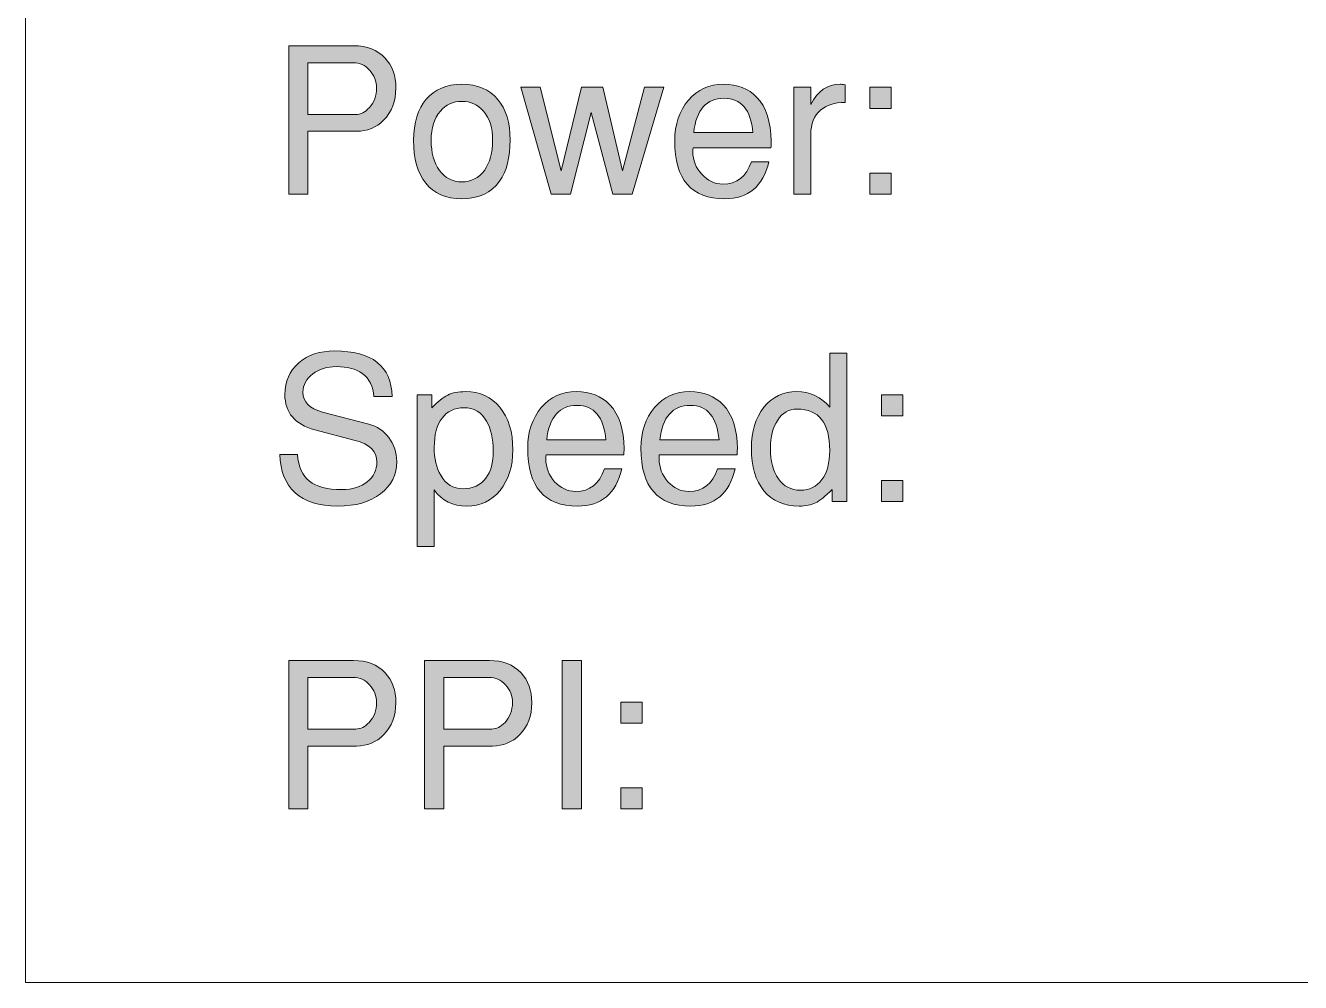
# Model space of a CAD drawing. Header units: inches. Extents: x 0.97 to 4.81, y -5.05 to -0.68.
# Drawn here: x 0.969 to 2.013, y -2.791 to -2.008 of the extents above; entities that cross this region are included whole.
import ezdxf

# ---------------------------------------------------------------- set-up
doc = ezdxf.new("R2010")
doc.units = ezdxf.units.IN
doc.header["$MEASUREMENT"] = 0
doc.layers.add('Layer 1', color=7, linetype='Continuous')

# ---------------------------------------------------------------- blocks, each defined once
blk = doc.blocks.new('block 3')
at = {"layer": 'Layer 1', "color": 7, "lineweight": 5, "true_color": 0xffffff}
blk.add_lwpolyline([(3.5495, -0.6803), (0.9695, -0.6803), (0.9695, -2.7914), (3.5495, -2.7914)], dxfattribs=at)
blk = doc.blocks.new('block 2')
at = {"layer": 'Layer 1'}
blk.add_blockref('block 3', (0, 0), dxfattribs=at)
blk = doc.blocks.new('block 19')
at = {"layer": 'Layer 1', "true_color": 0xed1f24}
h = blk.add_hatch(color=240, dxfattribs=at)
h.dxf.hatch_style = 2
edge = h.paths.add_edge_path()
edge.add_spline(control_points=[(1.2725, -2.0591), (1.2725, -2.07), (1.2692, -2.0788), (1.2625, -2.0855), (1.2565, -2.0916), (1.2491, -2.0946), (1.2404, -2.0946), (1.2404, -2.0946), (1.2005, -2.0946), (1.2005, -2.0946), (1.2005, -2.0946), (1.2005, -2.1461), (1.2005, -2.1461), (1.2005, -2.1461), (1.1849, -2.1461), (1.1849, -2.1461), (1.1849, -2.1461), (1.1849, -2.0246), (1.1849, -2.0246), (1.1849, -2.0246), (1.2379, -2.0246), (1.2379, -2.0246), (1.2488, -2.0246), (1.2574, -2.028), (1.2637, -2.0346), (1.2696, -2.041), (1.2725, -2.0491), (1.2725, -2.0591)], knot_values=[0, 0, 0, 0, 1, 1, 1, 2, 2, 2, 3, 3, 3, 4, 4, 4, 5, 5, 5, 6, 6, 6, 7, 7, 7, 8, 8, 8, 9, 9, 9, 9], degree=3, periodic=1)
edge = h.paths.add_edge_path()
edge.add_spline(control_points=[(1.2567, -2.0591), (1.2567, -2.0536), (1.2548, -2.0487), (1.251, -2.0446), (1.2473, -2.0405), (1.2428, -2.0385), (1.2377, -2.0385), (1.2377, -2.0385), (1.2005, -2.0385), (1.2005, -2.0385), (1.2005, -2.0385), (1.2005, -2.0808), (1.2005, -2.0808), (1.2005, -2.0808), (1.2397, -2.0808), (1.2397, -2.0808), (1.2436, -2.0808), (1.2473, -2.079), (1.2507, -2.0753), (1.2547, -2.071), (1.2567, -2.0656), (1.2567, -2.0591)], knot_values=[0, 0, 0, 0, 1, 1, 1, 2, 2, 2, 3, 3, 3, 4, 4, 4, 5, 5, 5, 6, 6, 6, 7, 7, 7, 7], degree=3, periodic=1)
h = blk.add_hatch(color=240, dxfattribs=at)
h.dxf.hatch_style = 2
edge = h.paths.add_edge_path()
edge.add_spline(control_points=[(1.366, -2.1018), (1.366, -2.116), (1.3631, -2.1272), (1.3574, -2.1355), (1.3506, -2.145), (1.3403, -2.1498), (1.3265, -2.1498), (1.3135, -2.1498), (1.3036, -2.1455), (1.2969, -2.137), (1.2903, -2.1287), (1.287, -2.117), (1.287, -2.1018), (1.287, -2.0876), (1.2905, -2.0764), (1.2973, -2.0683), (1.3041, -2.0602), (1.3139, -2.0561), (1.3265, -2.0561), (1.3392, -2.0561), (1.349, -2.0602), (1.3558, -2.0683), (1.3626, -2.0764), (1.366, -2.0876), (1.366, -2.1018)], knot_values=[0, 0, 0, 0, 1, 1, 1, 2, 2, 2, 3, 3, 3, 4, 4, 4, 5, 5, 5, 6, 6, 6, 7, 7, 7, 8, 8, 8, 8], degree=3, periodic=1)
edge = h.paths.add_edge_path()
edge.add_spline(control_points=[(1.3517, -2.1018), (1.3517, -2.0919), (1.3492, -2.084), (1.3442, -2.0781), (1.3396, -2.0728), (1.3338, -2.0701), (1.3265, -2.0701), (1.3193, -2.0701), (1.3134, -2.0728), (1.3089, -2.0781), (1.3039, -2.084), (1.3014, -2.0919), (1.3014, -2.1018), (1.3014, -2.1121), (1.3036, -2.1204), (1.3082, -2.1266), (1.3128, -2.1328), (1.3189, -2.136), (1.3265, -2.136), (1.3342, -2.136), (1.3403, -2.1328), (1.3449, -2.1266), (1.3494, -2.1204), (1.3517, -2.1121), (1.3517, -2.1018)], knot_values=[0, 0, 0, 0, 1, 1, 1, 2, 2, 2, 3, 3, 3, 4, 4, 4, 5, 5, 5, 6, 6, 6, 7, 7, 7, 8, 8, 8, 8], degree=3, periodic=1)
h = blk.add_hatch(color=240, dxfattribs=at)
h.dxf.hatch_style = 2
h.paths.add_polyline_path([(1.4917, -2.0586), (1.4659, -2.1461), (1.4501, -2.1461), (1.4323, -2.0792), (1.4155, -2.1461), (1.3997, -2.1461), (1.3747, -2.0586), (1.3905, -2.0586), (1.4077, -2.1269), (1.4245, -2.0586), (1.4419, -2.0586), (1.458, -2.127), (1.476, -2.0586)])
h = blk.add_hatch(color=240, dxfattribs=at)
h.dxf.hatch_style = 2
edge = h.paths.add_edge_path()
edge.add_spline(control_points=[(1.5795, -2.1028), (1.5795, -2.1049), (1.5795, -2.1066), (1.5794, -2.108), (1.5794, -2.108), (1.5157, -2.108), (1.5157, -2.108), (1.5156, -2.1087), (1.5155, -2.1098), (1.5155, -2.1113), (1.5155, -2.1183), (1.5179, -2.1245), (1.5228, -2.1298), (1.5276, -2.1351), (1.5333, -2.1378), (1.54, -2.1378), (1.5515, -2.1378), (1.5593, -2.1317), (1.5634, -2.1195), (1.5634, -2.1195), (1.5777, -2.1195), (1.5777, -2.1195), (1.573, -2.1397), (1.561, -2.1498), (1.5415, -2.1498), (1.5143, -2.1498), (1.5007, -2.134), (1.5007, -2.1025), (1.5007, -2.0889), (1.5044, -2.0778), (1.5119, -2.0691), (1.5193, -2.0605), (1.5289, -2.0561), (1.5405, -2.0561), (1.552, -2.0561), (1.5611, -2.0597), (1.5679, -2.0668), (1.5755, -2.0749), (1.5794, -2.0869), (1.5795, -2.1028)], knot_values=[0, 0, 0, 0, 1, 1, 1, 2, 2, 2, 3, 3, 3, 4, 4, 4, 5, 5, 5, 6, 6, 6, 7, 7, 7, 8, 8, 8, 9, 9, 9, 10, 10, 10, 11, 11, 11, 12, 12, 12, 13, 13, 13, 13], degree=3, periodic=1)
edge = h.paths.add_edge_path()
edge.add_spline(control_points=[(1.5647, -2.0956), (1.5629, -2.0769), (1.5551, -2.0675), (1.5411, -2.0675), (1.5266, -2.0675), (1.5183, -2.0769), (1.5162, -2.0956), (1.5162, -2.0956), (1.5647, -2.0956), (1.5647, -2.0956)], knot_values=[0, 0, 0, 0, 1, 1, 1, 2, 2, 2, 3, 3, 3, 3], degree=3, periodic=1)
h = blk.add_hatch(color=240, dxfattribs=at)
h.dxf.hatch_style = 2
edge = h.paths.add_edge_path()
edge.add_spline(control_points=[(1.64, -2.071), (1.6315, -2.071), (1.6248, -2.0731), (1.6199, -2.0773), (1.6146, -2.082), (1.612, -2.0886), (1.612, -2.0971), (1.612, -2.0971), (1.612, -2.1461), (1.612, -2.1461), (1.612, -2.1461), (1.598, -2.1461), (1.598, -2.1461), (1.598, -2.1461), (1.598, -2.0586), (1.598, -2.0586), (1.598, -2.0586), (1.612, -2.0586), (1.612, -2.0586), (1.612, -2.0586), (1.612, -2.0726), (1.612, -2.0726), (1.6176, -2.0616), (1.6256, -2.0561), (1.636, -2.0561), (1.6369, -2.0561), (1.6383, -2.0562), (1.64, -2.0565), (1.64, -2.0565), (1.64, -2.071), (1.64, -2.071)], knot_values=[0, 0, 0, 0, 1, 1, 1, 2, 2, 2, 3, 3, 3, 4, 4, 4, 5, 5, 5, 6, 6, 6, 7, 7, 7, 8, 8, 8, 9, 9, 9, 10, 10, 10, 10], degree=3, periodic=1)
h = blk.add_hatch(color=240, dxfattribs=at)
h.dxf.hatch_style = 2
h.paths.add_polyline_path([(1.6777, -2.076), (1.6604, -2.076), (1.6604, -2.0586), (1.6777, -2.0586)])
h.paths.add_polyline_path([(1.6777, -2.1461), (1.6604, -2.1461), (1.6604, -2.1288), (1.6777, -2.1288)])
at = {"layer": 'Layer 1', "lineweight": 0}
for points in [[(1.4917, -2.0586), (1.4659, -2.1461), (1.4501, -2.1461), (1.4323, -2.0792), (1.4155, -2.1461), (1.3997, -2.1461), (1.3747, -2.0586), (1.3905, -2.0586), (1.4077, -2.1269), (1.4245, -2.0586), (1.4419, -2.0586), (1.458, -2.127), (1.476, -2.0586), (1.4917, -2.0586)], [(1.6777, -2.076), (1.6604, -2.076), (1.6604, -2.0586), (1.6777, -2.0586), (1.6777, -2.076)], [(1.6777, -2.1461), (1.6604, -2.1461), (1.6604, -2.1288), (1.6777, -2.1288), (1.6777, -2.1461)]]:
    blk.add_lwpolyline(points, dxfattribs=at)
for points, knots in [([(1.2725, -2.0591), (1.2725, -2.07), (1.2692, -2.0788), (1.2625, -2.0855), (1.2565, -2.0916), (1.2491, -2.0946), (1.2404, -2.0946), (1.2404, -2.0946), (1.2005, -2.0946), (1.2005, -2.0946), (1.2005, -2.0946), (1.2005, -2.1461), (1.2005, -2.1461), (1.2005, -2.1461), (1.1849, -2.1461), (1.1849, -2.1461), (1.1849, -2.1461), (1.1849, -2.0246), (1.1849, -2.0246), (1.1849, -2.0246), (1.2379, -2.0246), (1.2379, -2.0246), (1.2488, -2.0246), (1.2574, -2.028), (1.2637, -2.0346), (1.2696, -2.041), (1.2725, -2.0491), (1.2725, -2.0591)], [0, 0, 0, 0, 1, 1, 1, 2, 2, 2, 3, 3, 3, 4, 4, 4, 5, 5, 5, 6, 6, 6, 7, 7, 7, 8, 8, 8, 9, 9, 9, 9]), ([(1.2567, -2.0591), (1.2567, -2.0536), (1.2548, -2.0487), (1.251, -2.0446), (1.2473, -2.0405), (1.2428, -2.0385), (1.2377, -2.0385), (1.2377, -2.0385), (1.2005, -2.0385), (1.2005, -2.0385), (1.2005, -2.0385), (1.2005, -2.0808), (1.2005, -2.0808), (1.2005, -2.0808), (1.2397, -2.0808), (1.2397, -2.0808), (1.2436, -2.0808), (1.2473, -2.079), (1.2507, -2.0753), (1.2547, -2.071), (1.2567, -2.0656), (1.2567, -2.0591)], [0, 0, 0, 0, 1, 1, 1, 2, 2, 2, 3, 3, 3, 4, 4, 4, 5, 5, 5, 6, 6, 6, 7, 7, 7, 7]), ([(1.366, -2.1018), (1.366, -2.116), (1.3631, -2.1272), (1.3574, -2.1355), (1.3506, -2.145), (1.3403, -2.1498), (1.3265, -2.1498), (1.3135, -2.1498), (1.3036, -2.1455), (1.2969, -2.137), (1.2903, -2.1287), (1.287, -2.117), (1.287, -2.1018), (1.287, -2.0876), (1.2905, -2.0764), (1.2973, -2.0683), (1.3041, -2.0602), (1.3139, -2.0561), (1.3265, -2.0561), (1.3392, -2.0561), (1.349, -2.0602), (1.3558, -2.0683), (1.3626, -2.0764), (1.366, -2.0876), (1.366, -2.1018)], [0, 0, 0, 0, 1, 1, 1, 2, 2, 2, 3, 3, 3, 4, 4, 4, 5, 5, 5, 6, 6, 6, 7, 7, 7, 8, 8, 8, 8]), ([(1.5795, -2.1028), (1.5795, -2.1049), (1.5795, -2.1066), (1.5794, -2.108), (1.5794, -2.108), (1.5157, -2.108), (1.5157, -2.108), (1.5156, -2.1087), (1.5155, -2.1098), (1.5155, -2.1113), (1.5155, -2.1183), (1.5179, -2.1245), (1.5228, -2.1298), (1.5276, -2.1351), (1.5333, -2.1378), (1.54, -2.1378), (1.5515, -2.1378), (1.5593, -2.1317), (1.5634, -2.1195), (1.5634, -2.1195), (1.5777, -2.1195), (1.5777, -2.1195), (1.573, -2.1397), (1.561, -2.1498), (1.5415, -2.1498), (1.5143, -2.1498), (1.5007, -2.134), (1.5007, -2.1025), (1.5007, -2.0889), (1.5044, -2.0778), (1.5119, -2.0691), (1.5193, -2.0605), (1.5289, -2.0561), (1.5405, -2.0561), (1.552, -2.0561), (1.5611, -2.0597), (1.5679, -2.0668), (1.5755, -2.0749), (1.5794, -2.0869), (1.5795, -2.1028)], [0, 0, 0, 0, 1, 1, 1, 2, 2, 2, 3, 3, 3, 4, 4, 4, 5, 5, 5, 6, 6, 6, 7, 7, 7, 8, 8, 8, 9, 9, 9, 10, 10, 10, 11, 11, 11, 12, 12, 12, 13, 13, 13, 13]), ([(1.64, -2.071), (1.6315, -2.071), (1.6248, -2.0731), (1.6199, -2.0773), (1.6146, -2.082), (1.612, -2.0886), (1.612, -2.0971), (1.612, -2.0971), (1.612, -2.1461), (1.612, -2.1461), (1.612, -2.1461), (1.598, -2.1461), (1.598, -2.1461), (1.598, -2.1461), (1.598, -2.0586), (1.598, -2.0586), (1.598, -2.0586), (1.612, -2.0586), (1.612, -2.0586), (1.612, -2.0586), (1.612, -2.0726), (1.612, -2.0726), (1.6176, -2.0616), (1.6256, -2.0561), (1.636, -2.0561), (1.6369, -2.0561), (1.6383, -2.0562), (1.64, -2.0565), (1.64, -2.0565), (1.64, -2.071), (1.64, -2.071)], [0, 0, 0, 0, 1, 1, 1, 2, 2, 2, 3, 3, 3, 4, 4, 4, 5, 5, 5, 6, 6, 6, 7, 7, 7, 8, 8, 8, 9, 9, 9, 10, 10, 10, 10]), ([(1.3517, -2.1018), (1.3517, -2.0919), (1.3492, -2.084), (1.3442, -2.0781), (1.3396, -2.0728), (1.3338, -2.0701), (1.3265, -2.0701), (1.3193, -2.0701), (1.3134, -2.0728), (1.3089, -2.0781), (1.3039, -2.084), (1.3014, -2.0919), (1.3014, -2.1018), (1.3014, -2.1121), (1.3036, -2.1204), (1.3082, -2.1266), (1.3128, -2.1328), (1.3189, -2.136), (1.3265, -2.136), (1.3342, -2.136), (1.3403, -2.1328), (1.3449, -2.1266), (1.3494, -2.1204), (1.3517, -2.1121), (1.3517, -2.1018)], [0, 0, 0, 0, 1, 1, 1, 2, 2, 2, 3, 3, 3, 4, 4, 4, 5, 5, 5, 6, 6, 6, 7, 7, 7, 8, 8, 8, 8]), ([(1.5647, -2.0956), (1.5629, -2.0769), (1.5551, -2.0675), (1.5411, -2.0675), (1.5266, -2.0675), (1.5183, -2.0769), (1.5162, -2.0956), (1.5162, -2.0956), (1.5647, -2.0956), (1.5647, -2.0956)], [0, 0, 0, 0, 1, 1, 1, 2, 2, 2, 3, 3, 3, 3])]:
    blk.add_open_spline(points, degree=3, knots=knots, dxfattribs=at)
blk = doc.blocks.new('block 21')
at = {"layer": 'Layer 1', "true_color": 0xed1f24}
h = blk.add_hatch(color=240, dxfattribs=at)
h.dxf.hatch_style = 2
edge = h.paths.add_edge_path()
edge.add_spline(control_points=[(1.2732, -2.3649), (1.2732, -2.3757), (1.2688, -2.3846), (1.26, -2.3913), (1.2513, -2.398), (1.2396, -2.4014), (1.225, -2.4014), (1.2097, -2.4014), (1.198, -2.3977), (1.19, -2.3904), (1.182, -2.383), (1.1779, -2.3726), (1.1777, -2.3592), (1.1777, -2.3592), (1.192, -2.3592), (1.192, -2.3592), (1.1928, -2.3692), (1.1961, -2.3765), (1.2018, -2.381), (1.2075, -2.3856), (1.2164, -2.3879), (1.2284, -2.3879), (1.2369, -2.3879), (1.2438, -2.3857), (1.2491, -2.3815), (1.2544, -2.3773), (1.257, -2.3719), (1.257, -2.3652), (1.257, -2.3566), (1.2511, -2.3507), (1.2392, -2.3476), (1.2392, -2.3476), (1.2062, -2.3389), (1.2062, -2.3389), (1.1899, -2.3346), (1.1817, -2.3249), (1.1817, -2.31), (1.1817, -2.2994), (1.1855, -2.2908), (1.193, -2.2842), (1.2005, -2.2776), (1.2103, -2.2744), (1.2225, -2.2744), (1.2532, -2.2744), (1.2688, -2.2868), (1.2694, -2.3117), (1.2694, -2.3117), (1.2545, -2.3117), (1.2545, -2.3117), (1.2541, -2.3034), (1.2509, -2.2971), (1.245, -2.2929), (1.2398, -2.2891), (1.2328, -2.2872), (1.2239, -2.2872), (1.2162, -2.2872), (1.2097, -2.2892), (1.2045, -2.2932), (1.1992, -2.2972), (1.1965, -2.3022), (1.1965, -2.3082), (1.1965, -2.3162), (1.2019, -2.3216), (1.2125, -2.3244), (1.2125, -2.3244), (1.2505, -2.3344), (1.2505, -2.3344), (1.2571, -2.3361), (1.2625, -2.3397), (1.2667, -2.3452), (1.271, -2.351), (1.2732, -2.3575), (1.2732, -2.3649)], knot_values=[0, 0, 0, 0, 1, 1, 1, 2, 2, 2, 3, 3, 3, 4, 4, 4, 5, 5, 5, 6, 6, 6, 7, 7, 7, 8, 8, 8, 9, 9, 9, 10, 10, 10, 11, 11, 11, 12, 12, 12, 13, 13, 13, 14, 14, 14, 15, 15, 15, 16, 16, 16, 17, 17, 17, 18, 18, 18, 19, 19, 19, 20, 20, 20, 21, 21, 21, 22, 22, 22, 23, 23, 23, 24, 24, 24, 24], degree=3, periodic=1)
h = blk.add_hatch(color=240, dxfattribs=at)
h.dxf.hatch_style = 2
edge = h.paths.add_edge_path()
edge.add_spline(control_points=[(1.6415, -2.3977), (1.6415, -2.3977), (1.6294, -2.3977), (1.6294, -2.3977), (1.6294, -2.3977), (1.6294, -2.3879), (1.6294, -2.3879), (1.6238, -2.3934), (1.6193, -2.3971), (1.6159, -2.3988), (1.6124, -2.4005), (1.6079, -2.4014), (1.6024, -2.4014), (1.5901, -2.4014), (1.5806, -2.3972), (1.5737, -2.3889), (1.5668, -2.3805), (1.5634, -2.369), (1.5634, -2.3542), (1.5634, -2.3403), (1.5668, -2.3291), (1.5736, -2.3205), (1.5805, -2.312), (1.5894, -2.3077), (1.6005, -2.3077), (1.6114, -2.3077), (1.6204, -2.312), (1.6275, -2.3205), (1.6275, -2.3205), (1.6275, -2.2762), (1.6275, -2.2762), (1.6275, -2.2762), (1.6415, -2.2762), (1.6415, -2.2762), (1.6415, -2.2762), (1.6415, -2.3977), (1.6415, -2.3977)], knot_values=[0, 0, 0, 0, 1, 1, 1, 2, 2, 2, 3, 3, 3, 4, 4, 4, 5, 5, 5, 6, 6, 6, 7, 7, 7, 8, 8, 8, 9, 9, 9, 10, 10, 10, 11, 11, 11, 12, 12, 12, 12], degree=3, periodic=1)
edge = h.paths.add_edge_path()
edge.add_spline(control_points=[(1.6275, -2.3559), (1.6275, -2.3333), (1.6186, -2.322), (1.6008, -2.322), (1.594, -2.322), (1.5887, -2.325), (1.5849, -2.331), (1.581, -2.337), (1.579, -2.3447), (1.579, -2.3542), (1.579, -2.3645), (1.5812, -2.3728), (1.5855, -2.379), (1.5898, -2.3852), (1.5958, -2.3884), (1.6035, -2.3884), (1.6109, -2.3884), (1.6167, -2.3855), (1.6211, -2.3797), (1.6254, -2.3739), (1.6275, -2.366), (1.6275, -2.3559)], knot_values=[0, 0, 0, 0, 1, 1, 1, 2, 2, 2, 3, 3, 3, 4, 4, 4, 5, 5, 5, 6, 6, 6, 7, 7, 7, 7], degree=3, periodic=1)
h = blk.add_hatch(color=240, dxfattribs=at)
h.dxf.hatch_style = 2
edge = h.paths.add_edge_path()
edge.add_spline(control_points=[(1.3682, -2.3554), (1.3682, -2.3689), (1.3647, -2.38), (1.3578, -2.3885), (1.3508, -2.3971), (1.3418, -2.4014), (1.3305, -2.4014), (1.3192, -2.4014), (1.3103, -2.397), (1.3039, -2.3882), (1.3039, -2.3882), (1.3039, -2.4344), (1.3039, -2.4344), (1.3039, -2.4344), (1.2899, -2.4344), (1.2899, -2.4344), (1.2899, -2.4344), (1.2899, -2.3102), (1.2899, -2.3102), (1.2899, -2.3102), (1.302, -2.3102), (1.302, -2.3102), (1.302, -2.3102), (1.302, -2.321), (1.302, -2.321), (1.3067, -2.3159), (1.311, -2.3124), (1.3149, -2.3105), (1.3188, -2.3086), (1.3236, -2.3077), (1.3295, -2.3077), (1.3412, -2.3077), (1.3506, -2.312), (1.3576, -2.3205), (1.3647, -2.3291), (1.3682, -2.3407), (1.3682, -2.3554)], knot_values=[0, 0, 0, 0, 1, 1, 1, 2, 2, 2, 3, 3, 3, 4, 4, 4, 5, 5, 5, 6, 6, 6, 7, 7, 7, 8, 8, 8, 9, 9, 9, 10, 10, 10, 11, 11, 11, 12, 12, 12, 12], degree=3, periodic=1)
edge = h.paths.add_edge_path()
edge.add_spline(control_points=[(1.3522, -2.3562), (1.3522, -2.3462), (1.3504, -2.3381), (1.3467, -2.3319), (1.3425, -2.3245), (1.3363, -2.3209), (1.3281, -2.3209), (1.3205, -2.3209), (1.3145, -2.3237), (1.3103, -2.3294), (1.306, -2.335), (1.3039, -2.343), (1.3039, -2.3534), (1.3039, -2.3625), (1.3056, -2.3701), (1.3092, -2.3762), (1.3134, -2.3835), (1.3194, -2.3872), (1.3273, -2.3872), (1.3355, -2.3872), (1.3417, -2.3843), (1.3461, -2.3785), (1.3502, -2.3732), (1.3522, -2.3657), (1.3522, -2.3562)], knot_values=[0, 0, 0, 0, 1, 1, 1, 2, 2, 2, 3, 3, 3, 4, 4, 4, 5, 5, 5, 6, 6, 6, 7, 7, 7, 8, 8, 8, 8], degree=3, periodic=1)
h = blk.add_hatch(color=240, dxfattribs=at)
h.dxf.hatch_style = 2
edge = h.paths.add_edge_path()
edge.add_spline(control_points=[(1.4592, -2.3544), (1.4592, -2.3565), (1.4591, -2.3582), (1.459, -2.3595), (1.459, -2.3595), (1.3954, -2.3595), (1.3954, -2.3595), (1.3953, -2.3603), (1.3952, -2.3614), (1.3952, -2.3629), (1.3952, -2.3699), (1.3976, -2.376), (1.4024, -2.3814), (1.4073, -2.3867), (1.413, -2.3894), (1.4196, -2.3894), (1.4312, -2.3894), (1.439, -2.3832), (1.4431, -2.371), (1.4431, -2.371), (1.4574, -2.371), (1.4574, -2.371), (1.4527, -2.3912), (1.4406, -2.4014), (1.4212, -2.4014), (1.394, -2.4014), (1.3804, -2.3856), (1.3804, -2.354), (1.3804, -2.3405), (1.3841, -2.3294), (1.3915, -2.3207), (1.399, -2.312), (1.4085, -2.3077), (1.4202, -2.3077), (1.4316, -2.3077), (1.4408, -2.3113), (1.4475, -2.3184), (1.4552, -2.3265), (1.4591, -2.3385), (1.4592, -2.3544)], knot_values=[0, 0, 0, 0, 1, 1, 1, 2, 2, 2, 3, 3, 3, 4, 4, 4, 5, 5, 5, 6, 6, 6, 7, 7, 7, 8, 8, 8, 9, 9, 9, 10, 10, 10, 11, 11, 11, 12, 12, 12, 13, 13, 13, 13], degree=3, periodic=1)
edge = h.paths.add_edge_path()
edge.add_spline(control_points=[(1.4444, -2.3472), (1.4426, -2.3284), (1.4347, -2.319), (1.4208, -2.319), (1.4063, -2.319), (1.398, -2.3284), (1.3959, -2.3472), (1.3959, -2.3472), (1.4444, -2.3472), (1.4444, -2.3472)], knot_values=[0, 0, 0, 0, 1, 1, 1, 2, 2, 2, 3, 3, 3, 3], degree=3, periodic=1)
h = blk.add_hatch(color=240, dxfattribs=at)
h.dxf.hatch_style = 2
edge = h.paths.add_edge_path()
edge.add_spline(control_points=[(1.5519, -2.3544), (1.5519, -2.3565), (1.5518, -2.3582), (1.5517, -2.3595), (1.5517, -2.3595), (1.488, -2.3595), (1.488, -2.3595), (1.4879, -2.3603), (1.4879, -2.3614), (1.4879, -2.3629), (1.4879, -2.3699), (1.4903, -2.376), (1.4951, -2.3814), (1.4999, -2.3867), (1.5056, -2.3894), (1.5123, -2.3894), (1.5238, -2.3894), (1.5316, -2.3832), (1.5357, -2.371), (1.5357, -2.371), (1.55, -2.371), (1.55, -2.371), (1.5454, -2.3912), (1.5333, -2.4014), (1.5139, -2.4014), (1.4866, -2.4014), (1.473, -2.3856), (1.473, -2.354), (1.473, -2.3405), (1.4768, -2.3294), (1.4842, -2.3207), (1.4916, -2.312), (1.5012, -2.3077), (1.5129, -2.3077), (1.5243, -2.3077), (1.5334, -2.3113), (1.5402, -2.3184), (1.5479, -2.3265), (1.5518, -2.3385), (1.5519, -2.3544)], knot_values=[0, 0, 0, 0, 1, 1, 1, 2, 2, 2, 3, 3, 3, 4, 4, 4, 5, 5, 5, 6, 6, 6, 7, 7, 7, 8, 8, 8, 9, 9, 9, 10, 10, 10, 11, 11, 11, 12, 12, 12, 13, 13, 13, 13], degree=3, periodic=1)
edge = h.paths.add_edge_path()
edge.add_spline(control_points=[(1.537, -2.3472), (1.5352, -2.3284), (1.5274, -2.319), (1.5135, -2.319), (1.499, -2.319), (1.4906, -2.3284), (1.4885, -2.3472), (1.4885, -2.3472), (1.537, -2.3472), (1.537, -2.3472)], knot_values=[0, 0, 0, 0, 1, 1, 1, 2, 2, 2, 3, 3, 3, 3], degree=3, periodic=1)
h = blk.add_hatch(color=240, dxfattribs=at)
h.dxf.hatch_style = 2
h.paths.add_polyline_path([(1.6872, -2.3275), (1.6699, -2.3275), (1.6699, -2.3102), (1.6872, -2.3102)])
h.paths.add_polyline_path([(1.6872, -2.3977), (1.6699, -2.3977), (1.6699, -2.3804), (1.6872, -2.3804)])
at = {"layer": 'Layer 1', "lineweight": 0}
for points in [[(1.6872, -2.3275), (1.6699, -2.3275), (1.6699, -2.3102), (1.6872, -2.3102), (1.6872, -2.3275)], [(1.6872, -2.3977), (1.6699, -2.3977), (1.6699, -2.3804), (1.6872, -2.3804), (1.6872, -2.3977)]]:
    blk.add_lwpolyline(points, dxfattribs=at)
for points, knots in [([(1.2732, -2.3649), (1.2732, -2.3757), (1.2688, -2.3846), (1.26, -2.3913), (1.2513, -2.398), (1.2396, -2.4014), (1.225, -2.4014), (1.2097, -2.4014), (1.198, -2.3977), (1.19, -2.3904), (1.182, -2.383), (1.1779, -2.3726), (1.1777, -2.3592), (1.1777, -2.3592), (1.192, -2.3592), (1.192, -2.3592), (1.1928, -2.3692), (1.1961, -2.3765), (1.2018, -2.381), (1.2075, -2.3856), (1.2164, -2.3879), (1.2284, -2.3879), (1.2369, -2.3879), (1.2438, -2.3857), (1.2491, -2.3815), (1.2544, -2.3773), (1.257, -2.3719), (1.257, -2.3652), (1.257, -2.3566), (1.2511, -2.3507), (1.2392, -2.3476), (1.2392, -2.3476), (1.2062, -2.3389), (1.2062, -2.3389), (1.1899, -2.3346), (1.1817, -2.3249), (1.1817, -2.31), (1.1817, -2.2994), (1.1855, -2.2908), (1.193, -2.2842), (1.2005, -2.2776), (1.2103, -2.2744), (1.2225, -2.2744), (1.2532, -2.2744), (1.2688, -2.2868), (1.2694, -2.3117), (1.2694, -2.3117), (1.2545, -2.3117), (1.2545, -2.3117), (1.2541, -2.3034), (1.2509, -2.2971), (1.245, -2.2929), (1.2398, -2.2891), (1.2328, -2.2872), (1.2239, -2.2872), (1.2162, -2.2872), (1.2097, -2.2892), (1.2045, -2.2932), (1.1992, -2.2972), (1.1965, -2.3022), (1.1965, -2.3082), (1.1965, -2.3162), (1.2019, -2.3216), (1.2125, -2.3244), (1.2125, -2.3244), (1.2505, -2.3344), (1.2505, -2.3344), (1.2571, -2.3361), (1.2625, -2.3397), (1.2667, -2.3452), (1.271, -2.351), (1.2732, -2.3575), (1.2732, -2.3649)], [0, 0, 0, 0, 1, 1, 1, 2, 2, 2, 3, 3, 3, 4, 4, 4, 5, 5, 5, 6, 6, 6, 7, 7, 7, 8, 8, 8, 9, 9, 9, 10, 10, 10, 11, 11, 11, 12, 12, 12, 13, 13, 13, 14, 14, 14, 15, 15, 15, 16, 16, 16, 17, 17, 17, 18, 18, 18, 19, 19, 19, 20, 20, 20, 21, 21, 21, 22, 22, 22, 23, 23, 23, 24, 24, 24, 24]), ([(1.6415, -2.3977), (1.6415, -2.3977), (1.6294, -2.3977), (1.6294, -2.3977), (1.6294, -2.3977), (1.6294, -2.3879), (1.6294, -2.3879), (1.6238, -2.3934), (1.6193, -2.3971), (1.6159, -2.3988), (1.6124, -2.4005), (1.6079, -2.4014), (1.6024, -2.4014), (1.5901, -2.4014), (1.5806, -2.3972), (1.5737, -2.3889), (1.5668, -2.3805), (1.5634, -2.369), (1.5634, -2.3542), (1.5634, -2.3403), (1.5668, -2.3291), (1.5736, -2.3205), (1.5805, -2.312), (1.5894, -2.3077), (1.6005, -2.3077), (1.6114, -2.3077), (1.6204, -2.312), (1.6275, -2.3205), (1.6275, -2.3205), (1.6275, -2.2762), (1.6275, -2.2762), (1.6275, -2.2762), (1.6415, -2.2762), (1.6415, -2.2762), (1.6415, -2.2762), (1.6415, -2.3977), (1.6415, -2.3977)], [0, 0, 0, 0, 1, 1, 1, 2, 2, 2, 3, 3, 3, 4, 4, 4, 5, 5, 5, 6, 6, 6, 7, 7, 7, 8, 8, 8, 9, 9, 9, 10, 10, 10, 11, 11, 11, 12, 12, 12, 12]), ([(1.3682, -2.3554), (1.3682, -2.3689), (1.3647, -2.38), (1.3578, -2.3885), (1.3508, -2.3971), (1.3418, -2.4014), (1.3305, -2.4014), (1.3192, -2.4014), (1.3103, -2.397), (1.3039, -2.3882), (1.3039, -2.3882), (1.3039, -2.4344), (1.3039, -2.4344), (1.3039, -2.4344), (1.2899, -2.4344), (1.2899, -2.4344), (1.2899, -2.4344), (1.2899, -2.3102), (1.2899, -2.3102), (1.2899, -2.3102), (1.302, -2.3102), (1.302, -2.3102), (1.302, -2.3102), (1.302, -2.321), (1.302, -2.321), (1.3067, -2.3159), (1.311, -2.3124), (1.3149, -2.3105), (1.3188, -2.3086), (1.3236, -2.3077), (1.3295, -2.3077), (1.3412, -2.3077), (1.3506, -2.312), (1.3576, -2.3205), (1.3647, -2.3291), (1.3682, -2.3407), (1.3682, -2.3554)], [0, 0, 0, 0, 1, 1, 1, 2, 2, 2, 3, 3, 3, 4, 4, 4, 5, 5, 5, 6, 6, 6, 7, 7, 7, 8, 8, 8, 9, 9, 9, 10, 10, 10, 11, 11, 11, 12, 12, 12, 12]), ([(1.4592, -2.3544), (1.4592, -2.3565), (1.4591, -2.3582), (1.459, -2.3595), (1.459, -2.3595), (1.3954, -2.3595), (1.3954, -2.3595), (1.3953, -2.3603), (1.3952, -2.3614), (1.3952, -2.3629), (1.3952, -2.3699), (1.3976, -2.376), (1.4024, -2.3814), (1.4073, -2.3867), (1.413, -2.3894), (1.4196, -2.3894), (1.4312, -2.3894), (1.439, -2.3832), (1.4431, -2.371), (1.4431, -2.371), (1.4574, -2.371), (1.4574, -2.371), (1.4527, -2.3912), (1.4406, -2.4014), (1.4212, -2.4014), (1.394, -2.4014), (1.3804, -2.3856), (1.3804, -2.354), (1.3804, -2.3405), (1.3841, -2.3294), (1.3915, -2.3207), (1.399, -2.312), (1.4085, -2.3077), (1.4202, -2.3077), (1.4316, -2.3077), (1.4408, -2.3113), (1.4475, -2.3184), (1.4552, -2.3265), (1.4591, -2.3385), (1.4592, -2.3544)], [0, 0, 0, 0, 1, 1, 1, 2, 2, 2, 3, 3, 3, 4, 4, 4, 5, 5, 5, 6, 6, 6, 7, 7, 7, 8, 8, 8, 9, 9, 9, 10, 10, 10, 11, 11, 11, 12, 12, 12, 13, 13, 13, 13]), ([(1.5519, -2.3544), (1.5519, -2.3565), (1.5518, -2.3582), (1.5517, -2.3595), (1.5517, -2.3595), (1.488, -2.3595), (1.488, -2.3595), (1.4879, -2.3603), (1.4879, -2.3614), (1.4879, -2.3629), (1.4879, -2.3699), (1.4903, -2.376), (1.4951, -2.3814), (1.4999, -2.3867), (1.5056, -2.3894), (1.5123, -2.3894), (1.5238, -2.3894), (1.5316, -2.3832), (1.5357, -2.371), (1.5357, -2.371), (1.55, -2.371), (1.55, -2.371), (1.5454, -2.3912), (1.5333, -2.4014), (1.5139, -2.4014), (1.4866, -2.4014), (1.473, -2.3856), (1.473, -2.354), (1.473, -2.3405), (1.4768, -2.3294), (1.4842, -2.3207), (1.4916, -2.312), (1.5012, -2.3077), (1.5129, -2.3077), (1.5243, -2.3077), (1.5334, -2.3113), (1.5402, -2.3184), (1.5479, -2.3265), (1.5518, -2.3385), (1.5519, -2.3544)], [0, 0, 0, 0, 1, 1, 1, 2, 2, 2, 3, 3, 3, 4, 4, 4, 5, 5, 5, 6, 6, 6, 7, 7, 7, 8, 8, 8, 9, 9, 9, 10, 10, 10, 11, 11, 11, 12, 12, 12, 13, 13, 13, 13]), ([(1.3522, -2.3562), (1.3522, -2.3462), (1.3504, -2.3381), (1.3467, -2.3319), (1.3425, -2.3245), (1.3363, -2.3209), (1.3281, -2.3209), (1.3205, -2.3209), (1.3145, -2.3237), (1.3103, -2.3294), (1.306, -2.335), (1.3039, -2.343), (1.3039, -2.3534), (1.3039, -2.3625), (1.3056, -2.3701), (1.3092, -2.3762), (1.3134, -2.3835), (1.3194, -2.3872), (1.3273, -2.3872), (1.3355, -2.3872), (1.3417, -2.3843), (1.3461, -2.3785), (1.3502, -2.3732), (1.3522, -2.3657), (1.3522, -2.3562)], [0, 0, 0, 0, 1, 1, 1, 2, 2, 2, 3, 3, 3, 4, 4, 4, 5, 5, 5, 6, 6, 6, 7, 7, 7, 8, 8, 8, 8]), ([(1.4444, -2.3472), (1.4426, -2.3284), (1.4347, -2.319), (1.4208, -2.319), (1.4063, -2.319), (1.398, -2.3284), (1.3959, -2.3472), (1.3959, -2.3472), (1.4444, -2.3472), (1.4444, -2.3472)], [0, 0, 0, 0, 1, 1, 1, 2, 2, 2, 3, 3, 3, 3]), ([(1.537, -2.3472), (1.5352, -2.3284), (1.5274, -2.319), (1.5135, -2.319), (1.499, -2.319), (1.4906, -2.3284), (1.4885, -2.3472), (1.4885, -2.3472), (1.537, -2.3472), (1.537, -2.3472)], [0, 0, 0, 0, 1, 1, 1, 2, 2, 2, 3, 3, 3, 3]), ([(1.6275, -2.3559), (1.6275, -2.3333), (1.6186, -2.322), (1.6008, -2.322), (1.594, -2.322), (1.5887, -2.325), (1.5849, -2.331), (1.581, -2.337), (1.579, -2.3447), (1.579, -2.3542), (1.579, -2.3645), (1.5812, -2.3728), (1.5855, -2.379), (1.5898, -2.3852), (1.5958, -2.3884), (1.6035, -2.3884), (1.6109, -2.3884), (1.6167, -2.3855), (1.6211, -2.3797), (1.6254, -2.3739), (1.6275, -2.366), (1.6275, -2.3559)], [0, 0, 0, 0, 1, 1, 1, 2, 2, 2, 3, 3, 3, 4, 4, 4, 5, 5, 5, 6, 6, 6, 7, 7, 7, 7])]:
    blk.add_open_spline(points, degree=3, knots=knots, dxfattribs=at)
blk = doc.blocks.new('block 23')
at = {"layer": 'Layer 1', "true_color": 0xed1f24}
h = blk.add_hatch(color=240, dxfattribs=at)
h.dxf.hatch_style = 2
edge = h.paths.add_edge_path()
edge.add_spline(control_points=[(1.2725, -2.5623), (1.2725, -2.5731), (1.2692, -2.5819), (1.2625, -2.5886), (1.2565, -2.5947), (1.2491, -2.5978), (1.2404, -2.5978), (1.2404, -2.5978), (1.2005, -2.5978), (1.2005, -2.5978), (1.2005, -2.5978), (1.2005, -2.6493), (1.2005, -2.6493), (1.2005, -2.6493), (1.1849, -2.6493), (1.1849, -2.6493), (1.1849, -2.6493), (1.1849, -2.5278), (1.1849, -2.5278), (1.1849, -2.5278), (1.2379, -2.5278), (1.2379, -2.5278), (1.2488, -2.5278), (1.2574, -2.5311), (1.2637, -2.5378), (1.2696, -2.5441), (1.2725, -2.5523), (1.2725, -2.5623)], knot_values=[0, 0, 0, 0, 1, 1, 1, 2, 2, 2, 3, 3, 3, 4, 4, 4, 5, 5, 5, 6, 6, 6, 7, 7, 7, 8, 8, 8, 9, 9, 9, 9], degree=3, periodic=1)
edge = h.paths.add_edge_path()
edge.add_spline(control_points=[(1.2567, -2.5623), (1.2567, -2.5567), (1.2548, -2.5519), (1.251, -2.5478), (1.2473, -2.5436), (1.2428, -2.5416), (1.2377, -2.5416), (1.2377, -2.5416), (1.2005, -2.5416), (1.2005, -2.5416), (1.2005, -2.5416), (1.2005, -2.5839), (1.2005, -2.5839), (1.2005, -2.5839), (1.2397, -2.5839), (1.2397, -2.5839), (1.2436, -2.5839), (1.2473, -2.5821), (1.2507, -2.5784), (1.2547, -2.5741), (1.2567, -2.5687), (1.2567, -2.5623)], knot_values=[0, 0, 0, 0, 1, 1, 1, 2, 2, 2, 3, 3, 3, 4, 4, 4, 5, 5, 5, 6, 6, 6, 7, 7, 7, 7], degree=3, periodic=1)
h = blk.add_hatch(color=240, dxfattribs=at)
h.dxf.hatch_style = 2
edge = h.paths.add_edge_path()
edge.add_spline(control_points=[(1.3837, -2.5623), (1.3837, -2.5731), (1.3804, -2.5819), (1.3737, -2.5886), (1.3677, -2.5947), (1.3603, -2.5978), (1.3515, -2.5978), (1.3515, -2.5978), (1.3117, -2.5978), (1.3117, -2.5978), (1.3117, -2.5978), (1.3117, -2.6493), (1.3117, -2.6493), (1.3117, -2.6493), (1.296, -2.6493), (1.296, -2.6493), (1.296, -2.6493), (1.296, -2.5278), (1.296, -2.5278), (1.296, -2.5278), (1.349, -2.5278), (1.349, -2.5278), (1.3599, -2.5278), (1.3685, -2.5311), (1.3749, -2.5378), (1.3808, -2.5441), (1.3837, -2.5523), (1.3837, -2.5623)], knot_values=[0, 0, 0, 0, 1, 1, 1, 2, 2, 2, 3, 3, 3, 4, 4, 4, 5, 5, 5, 6, 6, 6, 7, 7, 7, 8, 8, 8, 9, 9, 9, 9], degree=3, periodic=1)
edge = h.paths.add_edge_path()
edge.add_spline(control_points=[(1.3679, -2.5623), (1.3679, -2.5567), (1.366, -2.5519), (1.3622, -2.5478), (1.3584, -2.5436), (1.354, -2.5416), (1.3489, -2.5416), (1.3489, -2.5416), (1.3117, -2.5416), (1.3117, -2.5416), (1.3117, -2.5416), (1.3117, -2.5839), (1.3117, -2.5839), (1.3117, -2.5839), (1.3509, -2.5839), (1.3509, -2.5839), (1.3548, -2.5839), (1.3584, -2.5821), (1.3619, -2.5784), (1.3659, -2.5741), (1.3679, -2.5687), (1.3679, -2.5623)], knot_values=[0, 0, 0, 0, 1, 1, 1, 2, 2, 2, 3, 3, 3, 4, 4, 4, 5, 5, 5, 6, 6, 6, 7, 7, 7, 7], degree=3, periodic=1)
h = blk.add_hatch(color=240, dxfattribs=at)
h.dxf.hatch_style = 2
h.paths.add_polyline_path([(1.4244, -2.6493), (1.4087, -2.6493), (1.4087, -2.5278), (1.4244, -2.5278)])
h = blk.add_hatch(color=240, dxfattribs=at)
h.dxf.hatch_style = 2
h.paths.add_polyline_path([(1.474, -2.5791), (1.4567, -2.5791), (1.4567, -2.5618), (1.474, -2.5618)])
h.paths.add_polyline_path([(1.474, -2.6493), (1.4567, -2.6493), (1.4567, -2.6319), (1.474, -2.6319)])
at = {"layer": 'Layer 1', "lineweight": 0}
for points in [[(1.4244, -2.6493), (1.4087, -2.6493), (1.4087, -2.5278), (1.4244, -2.5278), (1.4244, -2.6493)], [(1.474, -2.5791), (1.4567, -2.5791), (1.4567, -2.5618), (1.474, -2.5618), (1.474, -2.5791)], [(1.474, -2.6493), (1.4567, -2.6493), (1.4567, -2.6319), (1.474, -2.6319), (1.474, -2.6493)]]:
    blk.add_lwpolyline(points, dxfattribs=at)
for points, knots in [([(1.2725, -2.5623), (1.2725, -2.5731), (1.2692, -2.5819), (1.2625, -2.5886), (1.2565, -2.5947), (1.2491, -2.5978), (1.2404, -2.5978), (1.2404, -2.5978), (1.2005, -2.5978), (1.2005, -2.5978), (1.2005, -2.5978), (1.2005, -2.6493), (1.2005, -2.6493), (1.2005, -2.6493), (1.1849, -2.6493), (1.1849, -2.6493), (1.1849, -2.6493), (1.1849, -2.5278), (1.1849, -2.5278), (1.1849, -2.5278), (1.2379, -2.5278), (1.2379, -2.5278), (1.2488, -2.5278), (1.2574, -2.5311), (1.2637, -2.5378), (1.2696, -2.5441), (1.2725, -2.5523), (1.2725, -2.5623)], [0, 0, 0, 0, 1, 1, 1, 2, 2, 2, 3, 3, 3, 4, 4, 4, 5, 5, 5, 6, 6, 6, 7, 7, 7, 8, 8, 8, 9, 9, 9, 9]), ([(1.3837, -2.5623), (1.3837, -2.5731), (1.3804, -2.5819), (1.3737, -2.5886), (1.3677, -2.5947), (1.3603, -2.5978), (1.3515, -2.5978), (1.3515, -2.5978), (1.3117, -2.5978), (1.3117, -2.5978), (1.3117, -2.5978), (1.3117, -2.6493), (1.3117, -2.6493), (1.3117, -2.6493), (1.296, -2.6493), (1.296, -2.6493), (1.296, -2.6493), (1.296, -2.5278), (1.296, -2.5278), (1.296, -2.5278), (1.349, -2.5278), (1.349, -2.5278), (1.3599, -2.5278), (1.3685, -2.5311), (1.3749, -2.5378), (1.3808, -2.5441), (1.3837, -2.5523), (1.3837, -2.5623)], [0, 0, 0, 0, 1, 1, 1, 2, 2, 2, 3, 3, 3, 4, 4, 4, 5, 5, 5, 6, 6, 6, 7, 7, 7, 8, 8, 8, 9, 9, 9, 9]), ([(1.2567, -2.5623), (1.2567, -2.5567), (1.2548, -2.5519), (1.251, -2.5478), (1.2473, -2.5436), (1.2428, -2.5416), (1.2377, -2.5416), (1.2377, -2.5416), (1.2005, -2.5416), (1.2005, -2.5416), (1.2005, -2.5416), (1.2005, -2.5839), (1.2005, -2.5839), (1.2005, -2.5839), (1.2397, -2.5839), (1.2397, -2.5839), (1.2436, -2.5839), (1.2473, -2.5821), (1.2507, -2.5784), (1.2547, -2.5741), (1.2567, -2.5687), (1.2567, -2.5623)], [0, 0, 0, 0, 1, 1, 1, 2, 2, 2, 3, 3, 3, 4, 4, 4, 5, 5, 5, 6, 6, 6, 7, 7, 7, 7]), ([(1.3679, -2.5623), (1.3679, -2.5567), (1.366, -2.5519), (1.3622, -2.5478), (1.3584, -2.5436), (1.354, -2.5416), (1.3489, -2.5416), (1.3489, -2.5416), (1.3117, -2.5416), (1.3117, -2.5416), (1.3117, -2.5416), (1.3117, -2.5839), (1.3117, -2.5839), (1.3117, -2.5839), (1.3509, -2.5839), (1.3509, -2.5839), (1.3548, -2.5839), (1.3584, -2.5821), (1.3619, -2.5784), (1.3659, -2.5741), (1.3679, -2.5687), (1.3679, -2.5623)], [0, 0, 0, 0, 1, 1, 1, 2, 2, 2, 3, 3, 3, 4, 4, 4, 5, 5, 5, 6, 6, 6, 7, 7, 7, 7])]:
    blk.add_open_spline(points, degree=3, knots=knots, dxfattribs=at)

msp = doc.modelspace()

# ---------------------------------------------------------------- block references
at = {"layer": 'Layer 1'}
for name in ['block 2', 'block 19', 'block 21', 'block 23']:
    msp.add_blockref(name, (0, 0), dxfattribs=at)

doc.saveas('drawing.dxf')
